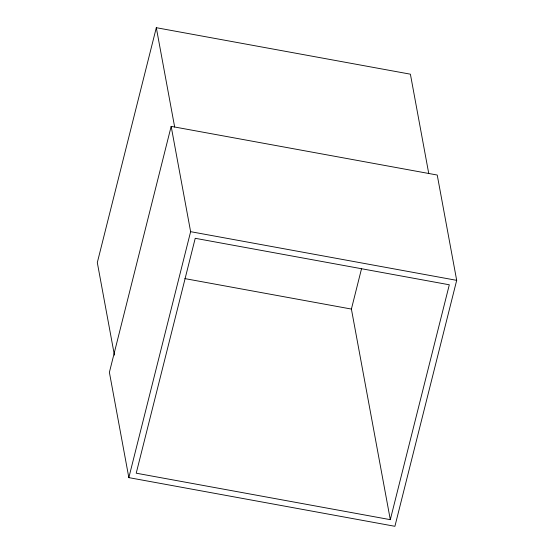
<?xml version="1.0" encoding="UTF-8"?>
<svg xmlns="http://www.w3.org/2000/svg" width="554" height="554" viewBox="0 0 554 554"><rect width="100%" height="100%" fill="white"/><g stroke="black" fill="none" stroke-linecap="round" stroke-linejoin="round"><path stroke-width="0.83" d="M428.754 173.534L410.396 74.181L156.311 27.7L97.31 262.582L114.415 355.149M171.165 126.367L109.387 372.33L128.84 477.631L394.905 526.3L456.69 280.345L437.231 175.036L171.165 126.367L190.624 231.676L128.84 477.631M390.307 519.666L449.308 284.784L195.223 238.303L136.222 473.192L390.307 519.666L351.402 309.063L361.513 268.794M190.624 231.676L456.69 280.345M184.842 278.6L351.402 309.063M156.311 27.7L174.669 127.06"/></g></svg>
